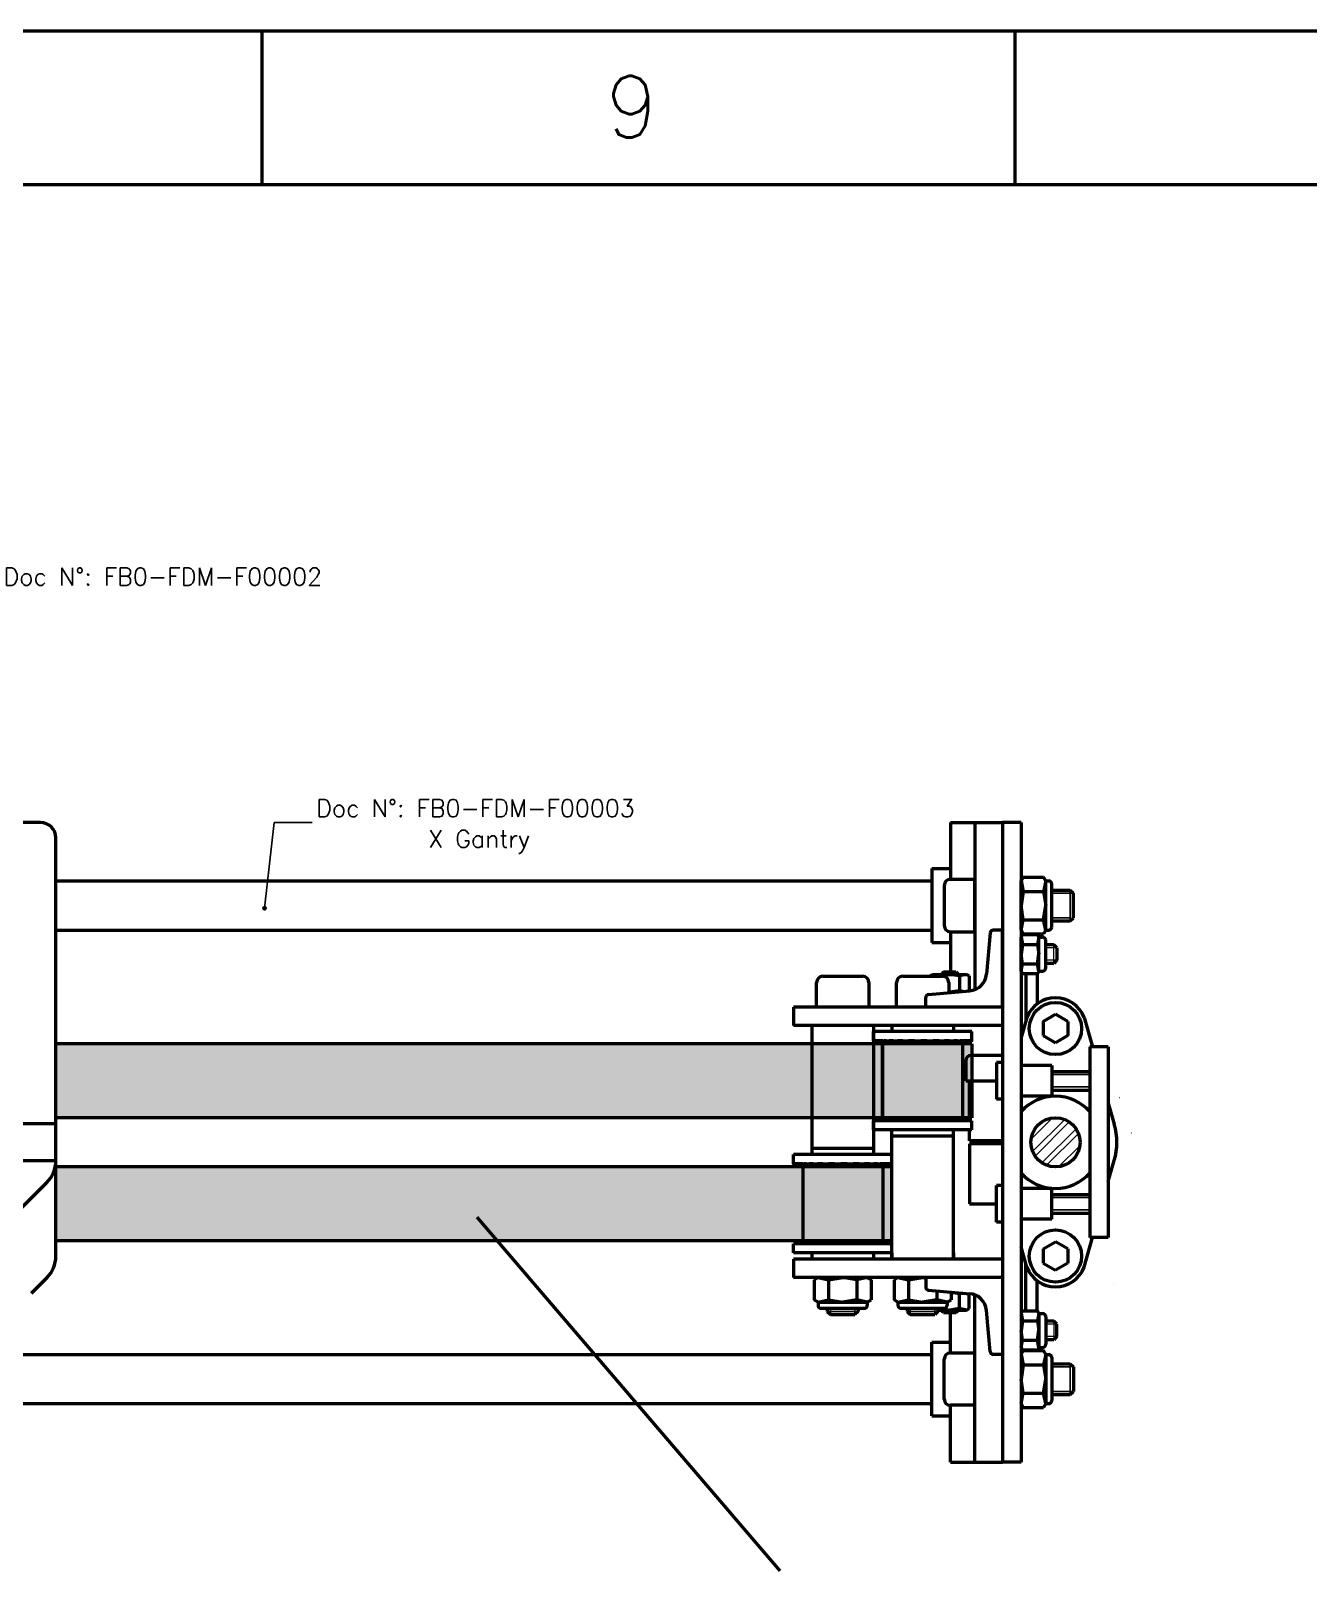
# Model space of a CAD drawing. Extents: x 23762 to 25598, y -7321 to -6014.
# Drawn here: x 24703.8 to 24911.6, y -6266.4 to -6013.9 of the extents above; entities that cross this region are included whole.
import ezdxf

# ---------------------------------------------------------------- set-up
doc = ezdxf.new("R2010")
doc.units = 0
doc.linetypes.add('CENTER', pattern=[50.8, 31.75, -6.35, 6.35, -6.35])
doc.linetypes.add('DASHED', pattern=[19.05, 12.7, -6.35])
for name, color, linetype, lineweight in [('Centro', 1, 'CENTER', 15), ('Fixação e Transmissão', 5, 'Continuous', 50), ('Guias', 30, 'Continuous', 50), ('Linha tracejada', 254, 'DASHED', 15), ('Perfis e Cantoneiras', 2, 'Continuous', 50), ('Peças Usinadas', 120, 'Continuous', 50)]:
    doc.layers.add(name, color=color, linetype=linetype, lineweight=lineweight)
doc.layers.add('Cotas', color=90, linetype='Continuous')
doc.layers.add('Hachura', color=9, linetype='Continuous')
doc.styles.get("Standard").update_dxf_attribs({"font": 'romans.shx'})

msp = doc.modelspace()

# ---------------------------------------------------------------- hatches: boundary and pattern name
at = {"layer": 'Cotas'}
h = msp.add_hatch(color=256, dxfattribs=at)
h.dxf.hatch_style = 1
h.paths.add_polyline_path([(24742.03, -6156.51, 0.241174), (24741.92, -6156.3, 0.611378), (24741.51, -6156.51, 1), (24742.03, -6156.51)])
at = {"layer": 'Hachura'}
h = msp.add_hatch(dxfattribs=at)
h.set_pattern_fill('ANSI32', color=256, scale=0.25)
h.paths.add_polyline_path([(24874.35, -6194.57, 1), (24866.35, -6194.57, 1), (24874.35, -6194.57)])
at = {"layer": 'Peças Usinadas'}
h = msp.add_hatch(color=2, dxfattribs=at)
h.dxf.hatch_style = 1
h.paths.add_polyline_path([(24830.76, -6178.57), (24707.85, -6178.57), (24707.85, -6190.57), (24830.76, -6190.57), (24830.76, -6178.57)])
h = msp.add_hatch(color=2, dxfattribs=at)
h.dxf.hatch_style = 1
h.paths.add_polyline_path([(24840.76, -6178.57), (24830.76, -6178.57), (24830.76, -6190.57), (24840.76, -6190.57), (24840.76, -6178.57)])
h = msp.add_hatch(color=2, dxfattribs=at)
h.dxf.hatch_style = 1
h.paths.add_polyline_path([(24842.25, -6178.57), (24840.76, -6178.57), (24840.76, -6190.57), (24842.25, -6190.57), (24842.25, -6178.57)])
h = msp.add_hatch(color=2, dxfattribs=at)
h.dxf.hatch_style = 1
h.paths.add_polyline_path([(24855.25, -6178.57), (24842.25, -6178.57), (24842.25, -6190.57), (24855.25, -6190.57), (24855.25, -6178.57)])
h = msp.add_hatch(color=2, dxfattribs=at)
h.dxf.hatch_style = 1
h.paths.add_polyline_path([(24856.35, -6184.57), (24855.78, -6184.57), (24855.78, -6181.28, -0.414214), (24856.61, -6180.45), (24856.75, -6180.45), (24856.75, -6178.57), (24855.25, -6178.57), (24855.25, -6190.57), (24856.35, -6190.57), (24856.35, -6184.57)])
h = msp.add_hatch(color=2, dxfattribs=at)
h.dxf.hatch_style = 1
h.paths.add_polyline_path([(24856.75, -6180.45), (24856.61, -6180.45, 0.414214), (24855.78, -6181.28), (24855.78, -6184.57), (24856.35, -6184.57), (24856.75, -6184.57), (24856.75, -6180.45)])
h = msp.add_hatch(color=2, dxfattribs=at)
h.dxf.hatch_style = 1
h.paths.add_polyline_path([(24856.75, -6184.57), (24856.35, -6184.57), (24856.35, -6190.57), (24856.75, -6190.57), (24856.75, -6184.57)])
h = msp.add_hatch(color=256, dxfattribs=at)
h.dxf.hatch_style = 1
h.paths.add_polyline_path([(24829.26, -6198.57), (24707.85, -6198.57), (24707.85, -6210.57), (24779.55, -6210.57), (24829.26, -6210.57), (24829.26, -6198.57)])
h = msp.add_hatch(color=256, dxfattribs=at)
h.dxf.hatch_style = 1
h.paths.add_polyline_path([(24842.26, -6198.57), (24829.26, -6198.57), (24829.26, -6210.57), (24842.26, -6210.57), (24842.26, -6198.57)])
h = msp.add_hatch(color=256, dxfattribs=at)
h.dxf.hatch_style = 1
h.paths.add_polyline_path([(24843.75, -6198.57), (24842.26, -6198.57), (24842.26, -6210.57), (24843.75, -6210.57), (24843.75, -6198.57)])

# ---------------------------------------------------------------- linework, layer by layer
at = {"layer": 'Centro', "ltscale": 0.1}
for p, q in [((24880.75, -6187.32), (24880.73, -6187.32)), ((24882.73, -6193.03), (24882.75, -6193.03))]:
    msp.add_line(p, q, dxfattribs=at)
at = {"layer": 'Cotas'}
for p, q in [((24741.77, -6156.51), (24743.32, -6142.55)), ((24743.32, -6142.55), (24749.5, -6142.55))]:
    msp.add_line(p, q, dxfattribs=at)
msp.add_circle((24741.77, -6156.51), 0.259, dxfattribs=at)
at = {"layer": 'Fixação e Transmissão'}
for p, q in [((24853.26, -6142.57), (24853.26, -6151.82)), ((24853.26, -6142.57), (24861.76, -6142.57)), ((24857.26, -6142.57), (24857.26, -6169.74)), ((24850.26, -6150.07), (24853.26, -6150.07)), ((24850.26, -6150.07), (24850.26, -6162.07)), ((24864.76, -6152.07), (24865.12, -6151.45)), ((24865.12, -6151.45), (24868.4, -6151.45)), ((24868.76, -6152.07), (24868.4, -6151.45)), ((24852.26, -6152.82), (24852.26, -6159.32)), ((24857.26, -6151.82), (24853.26, -6151.82)), ((24857.26, -6160.32), (24857.26, -6151.82)), ((24864.76, -6160.07), (24864.76, -6152.07)), ((24864.76, -6152.07), (24865.12, -6153.76)), ((24865.12, -6153.76), (24864.76, -6156.07)), ((24865.12, -6153.76), (24868.4, -6153.76)), ((24868.76, -6152.07), (24868.4, -6153.76)), ((24868.4, -6153.76), (24868.76, -6156.07)), ((24868.76, -6160.07), (24868.76, -6152.07)), ((24868.76, -6152.07), (24869.26, -6152.07)), ((24869.76, -6159.57), (24869.76, -6152.57)), ((24869.76, -6153.57), (24872.76, -6153.57)), ((24872.76, -6153.57), (24873.26, -6154.07)), ((24865.12, -6158.38), (24864.76, -6156.07)), ((24868.4, -6158.38), (24868.76, -6156.07)), ((24873.26, -6158.07), (24873.26, -6154.07)), ((24864.76, -6160.07), (24865.12, -6158.38)), ((24865.12, -6158.38), (24868.4, -6158.38)), ((24868.76, -6160.07), (24868.4, -6158.38)), ((24869.76, -6158.57), (24872.76, -6158.57)), ((24872.76, -6158.57), (24873.26, -6158.07)), ((24853.26, -6160.32), (24857.26, -6160.32)), ((24853.26, -6160.32), (24853.26, -6166.87)), ((24864.76, -6160.07), (24865.12, -6160.69)), ((24864.76, -6161.22), (24865, -6160.79)), ((24864.76, -6166.72), (24864.76, -6161.22)), ((24864.76, -6161.22), (24865, -6162.38)), ((24865, -6160.79), (24867.41, -6160.79)), ((24865.12, -6160.69), (24868.4, -6160.69)), ((24867.66, -6161.22), (24867.41, -6160.79)), ((24867.66, -6161.22), (24867.41, -6162.38)), ((24867.66, -6166.72), (24867.66, -6161.22)), ((24867.66, -6161.22), (24868.26, -6161.22)), ((24868.76, -6160.07), (24868.4, -6160.69)), ((24868.76, -6160.07), (24869.26, -6160.07)), ((24850.26, -6162.07), (24853.26, -6162.07)), ((24865, -6162.38), (24864.76, -6163.97)), ((24865, -6165.56), (24864.76, -6163.97)), ((24865, -6162.38), (24867.41, -6162.38)), ((24867.41, -6162.38), (24867.66, -6163.97)), ((24867.41, -6165.56), (24867.66, -6163.97)), ((24868.76, -6166.22), (24868.76, -6161.72)), ((24870.06, -6162.47), (24868.76, -6162.47)), ((24870.56, -6162.97), (24870.06, -6162.47)), ((24870.56, -6162.97), (24870.56, -6164.97)), ((24864.76, -6166.72), (24865, -6165.56)), ((24865, -6165.56), (24867.41, -6165.56)), ((24867.66, -6166.72), (24867.41, -6165.56)), ((24870.06, -6165.47), (24868.76, -6165.47)), ((24870.56, -6164.97), (24870.06, -6165.47)), ((24831.51, -6172.57), (24831.51, -6168.57)), ((24832.51, -6167.57), (24839.01, -6167.57)), ((24840.01, -6168.57), (24840.01, -6172.57)), ((24844.51, -6172.57), (24844.51, -6168.57)), ((24845.51, -6167.57), (24852.01, -6167.57)), ((24850.41, -6167.27), (24849.98, -6167.51)), ((24849.98, -6167.51), (24849.98, -6167.57)), ((24850.41, -6167.27), (24855.91, -6167.27)), ((24850.41, -6167.27), (24851.57, -6167.51)), ((24851.57, -6167.51), (24853.16, -6167.27)), ((24851.57, -6167.51), (24851.57, -6167.57)), ((24852.16, -6166.87), (24851.76, -6167.27)), ((24852.16, -6166.87), (24854.16, -6166.87)), ((24853.01, -6168.57), (24853.01, -6170.24)), ((24854.75, -6167.51), (24853.16, -6167.27)), ((24854.16, -6166.87), (24854.56, -6167.27)), ((24855.91, -6167.27), (24854.75, -6167.51)), ((24854.75, -6167.51), (24854.75, -6169.92)), ((24855.91, -6167.27), (24856.33, -6167.51)), ((24856.33, -6167.51), (24856.33, -6169.92)), ((24864.76, -6166.72), (24865, -6167.14)), ((24865, -6167.14), (24867.41, -6167.14)), ((24867.66, -6166.72), (24867.41, -6167.14)), ((24867.66, -6166.72), (24868.26, -6166.72)), ((24853.01, -6170.15), (24853.16, -6170.17)), ((24853.01, -6170.17), (24853.83, -6170.17)), ((24854.75, -6169.92), (24853.16, -6170.17)), ((24855.3, -6170.04), (24854.75, -6169.92)), ((24840.01, -6172.57), (24831.51, -6172.57)), ((24849.26, -6172.57), (24844.51, -6172.57)), ((24868.35, -6174.91), (24870.35, -6173.76)), ((24872.35, -6174.91), (24870.35, -6173.76)), ((24840.75, -6178.07), (24840.75, -6176.57)), ((24856.75, -6178.07), (24856.75, -6176.57)), ((24865.69, -6174.26), (24864.76, -6177.55)), ((24875.01, -6174.26), (24876.37, -6179.07)), ((24842.25, -6178.07), (24842.25, -6191.07)), ((24842.25, -6191.07), (24842.25, -6178.07)), ((24855.25, -6178.07), (24855.25, -6191.07)), ((24868.35, -6177.22), (24870.35, -6178.38)), ((24872.35, -6177.22), (24870.35, -6178.38)), ((24872.35, -6177.22), (24872.35, -6177.22)), ((24855.78, -6181.28), (24855.78, -6184.57)), ((24861.76, -6180.45), (24856.61, -6180.45)), ((24860.76, -6181.57), (24860.76, -6187.57)), ((24861.76, -6181.57), (24860.76, -6181.57)), ((24869.76, -6182.07), (24864.76, -6182.07)), ((24869.76, -6182.07), (24869.76, -6187.07)), ((24869.76, -6183.07), (24875.94, -6183.07)), ((24855.78, -6184.57), (24860.76, -6184.57)), ((24856.35, -6184.57), (24860.76, -6184.57)), ((24856.35, -6191.07), (24856.35, -6184.57)), ((24869.76, -6186.07), (24875.94, -6186.07)), ((24861.76, -6187.57), (24860.76, -6187.57)), ((24869.76, -6187.07), (24864.76, -6187.07)), ((24878.94, -6188.2), (24879.9, -6191.6)), ((24840.75, -6192.57), (24840.75, -6191.07)), ((24856.75, -6192.57), (24856.75, -6191.07)), ((24856.35, -6194.32), (24856.35, -6192.57)), ((24861.76, -6194.32), (24856.35, -6194.32)), ((24827.76, -6198.07), (24827.76, -6196.57)), ((24843.76, -6198.07), (24843.76, -6196.57)), ((24861.76, -6194.82), (24856.35, -6194.82)), ((24856.35, -6194.82), (24856.35, -6204.57)), ((24829.26, -6198.07), (24829.26, -6211.07)), ((24842.26, -6198.07), (24842.26, -6211.07)), ((24878.94, -6200.94), (24879.9, -6197.54)), ((24860.76, -6207.57), (24860.76, -6201.57)), ((24861.76, -6201.57), (24860.76, -6201.57)), ((24869.76, -6202.07), (24864.76, -6202.07)), ((24869.76, -6207.07), (24869.76, -6202.07)), ((24869.76, -6203.07), (24875.94, -6203.07)), ((24856.35, -6204.57), (24860.76, -6204.57)), ((24869.76, -6207.07), (24864.76, -6207.07)), ((24869.76, -6206.07), (24875.94, -6206.07)), ((24861.76, -6207.57), (24860.76, -6207.57)), ((24827.76, -6212.57), (24827.76, -6211.07)), ((24843.76, -6212.57), (24843.76, -6211.07)), ((24865.69, -6214.88), (24864.76, -6211.58)), ((24868.35, -6211.91), (24870.35, -6210.76)), ((24872.35, -6211.91), (24870.35, -6210.76)), ((24875.01, -6214.88), (24876.37, -6210.07)), ((24868.35, -6214.22), (24870.35, -6215.38)), ((24872.35, -6214.22), (24870.35, -6215.38)), ((24872.35, -6214.22), (24872.35, -6214.22)), ((24831.76, -6216.57), (24831.14, -6216.93)), ((24831.14, -6216.93), (24831.14, -6220.21)), ((24831.76, -6216.57), (24839.76, -6216.57)), ((24831.76, -6216.57), (24833.45, -6216.93)), ((24833.45, -6216.93), (24835.76, -6216.57)), ((24833.45, -6216.93), (24833.45, -6220.21)), ((24838.07, -6216.93), (24835.76, -6216.57)), ((24839.76, -6216.57), (24838.07, -6216.93)), ((24838.07, -6216.93), (24838.07, -6220.21)), ((24839.76, -6216.57), (24840.37, -6216.93)), ((24840.37, -6216.93), (24840.37, -6220.21)), ((24844.75, -6216.57), (24844.14, -6216.93)), ((24844.14, -6216.93), (24844.14, -6220.21)), ((24844.75, -6216.57), (24849.26, -6216.57)), ((24844.75, -6216.57), (24846.45, -6216.93)), ((24846.45, -6216.93), (24848.75, -6216.57)), ((24846.45, -6216.93), (24846.45, -6220.21)), ((24849.26, -6216.65), (24848.75, -6216.57)), ((24851.06, -6218.73), (24851.06, -6220.21)), ((24853.37, -6218.93), (24853.37, -6220.21)), ((24854.75, -6219.21), (24853.37, -6219)), ((24855.3, -6219.1), (24854.75, -6219.21)), ((24854.75, -6221.62), (24854.75, -6219.21)), ((24856.33, -6221.62), (24856.33, -6219.21)), ((24857.26, -6246.57), (24857.26, -6219.4)), ((24879.84, -6217.57), (24879.84, -6217.57)), ((24831.76, -6220.57), (24831.14, -6220.21)), ((24831.76, -6220.57), (24833.45, -6220.21)), ((24831.76, -6220.57), (24839.76, -6220.57)), ((24831.76, -6220.57), (24831.76, -6221.07)), ((24832.26, -6221.57), (24839.26, -6221.57)), ((24833.26, -6221.57), (24833.26, -6222.07)), ((24833.26, -6222.07), (24833.76, -6222.57)), ((24833.45, -6220.21), (24835.76, -6220.57)), ((24838.07, -6220.21), (24835.76, -6220.57)), ((24838.26, -6222.07), (24837.76, -6222.57)), ((24839.76, -6220.57), (24838.07, -6220.21)), ((24838.26, -6221.57), (24838.26, -6222.07)), ((24839.76, -6220.57), (24840.37, -6220.21)), ((24839.76, -6220.57), (24839.76, -6221.07)), ((24844.75, -6220.57), (24844.14, -6220.21)), ((24844.75, -6220.57), (24846.45, -6220.21)), ((24844.75, -6220.57), (24852.75, -6220.57)), ((24844.75, -6220.57), (24844.75, -6221.07)), ((24845.25, -6221.57), (24852.25, -6221.57)), ((24846.25, -6221.57), (24846.25, -6222.07)), ((24846.25, -6222.07), (24846.75, -6222.57)), ((24846.45, -6220.21), (24848.75, -6220.57)), ((24851.06, -6220.21), (24848.75, -6220.57)), ((24851.25, -6222.07), (24850.75, -6222.57)), ((24852.75, -6220.57), (24851.06, -6220.21)), ((24851.25, -6221.57), (24851.25, -6222.07)), ((24851.25, -6221.69), (24851.57, -6221.62)), ((24851.25, -6221.87), (24855.91, -6221.87)), ((24851.57, -6221.62), (24851.57, -6221.57)), ((24851.57, -6221.62), (24853.16, -6221.87)), ((24852.16, -6222.27), (24851.76, -6221.87)), ((24852.75, -6220.57), (24853.37, -6220.21)), ((24852.75, -6220.57), (24852.75, -6221.07)), ((24854.75, -6221.62), (24853.16, -6221.87)), ((24854.16, -6222.27), (24854.56, -6221.87)), ((24855.91, -6221.87), (24854.75, -6221.62)), ((24855.91, -6221.87), (24856.33, -6221.62)), ((24864.76, -6222.42), (24865, -6221.99)), ((24865, -6221.99), (24867.41, -6221.99)), ((24867.66, -6222.42), (24867.41, -6221.99)), ((24833.76, -6222.57), (24837.76, -6222.57)), ((24846.75, -6222.57), (24850.75, -6222.57)), ((24852.16, -6222.27), (24854.16, -6222.27)), ((24853.26, -6228.82), (24853.26, -6222.27)), ((24864.76, -6222.42), (24864.76, -6227.92)), ((24864.76, -6222.42), (24865, -6223.58)), ((24865, -6223.58), (24864.76, -6225.17)), ((24865, -6223.58), (24867.41, -6223.58)), ((24867.66, -6222.42), (24867.41, -6223.58)), ((24867.41, -6223.58), (24867.66, -6225.17)), ((24867.66, -6222.42), (24867.66, -6227.92)), ((24867.66, -6222.42), (24868.26, -6222.42)), ((24868.76, -6222.92), (24868.76, -6227.42)), ((24870.06, -6223.67), (24868.76, -6223.67)), ((24870.56, -6224.17), (24870.06, -6223.67)), ((24870.56, -6226.17), (24870.56, -6224.17)), ((24850.26, -6227.07), (24853.26, -6227.07)), ((24850.26, -6239.07), (24850.26, -6227.07)), ((24865, -6226.76), (24864.76, -6225.17)), ((24864.76, -6227.92), (24865, -6226.76)), ((24865, -6226.76), (24867.41, -6226.76)), ((24867.41, -6226.76), (24867.66, -6225.17)), ((24867.66, -6227.92), (24867.41, -6226.76)), ((24870.06, -6226.67), (24868.76, -6226.67)), ((24870.56, -6226.17), (24870.06, -6226.67)), ((24853.26, -6228.82), (24857.26, -6228.82)), ((24864.76, -6227.92), (24865, -6228.34)), ((24864.76, -6229.07), (24865.12, -6228.45)), ((24864.76, -6229.07), (24864.76, -6237.07)), ((24864.76, -6229.07), (24865.12, -6230.76)), ((24865, -6228.34), (24867.41, -6228.34)), ((24865.12, -6228.45), (24868.4, -6228.45)), ((24867.66, -6227.92), (24867.41, -6228.34)), ((24867.66, -6227.92), (24868.26, -6227.92)), ((24868.76, -6229.07), (24868.4, -6228.45)), ((24868.76, -6229.07), (24868.4, -6230.76)), ((24868.76, -6229.07), (24868.76, -6237.07)), ((24868.76, -6229.07), (24869.26, -6229.07)), ((24869.76, -6229.57), (24869.76, -6236.57)), ((24852.26, -6236.32), (24852.26, -6229.82)), ((24865.12, -6230.76), (24864.76, -6233.07)), ((24865.12, -6230.76), (24868.4, -6230.76)), ((24868.4, -6230.76), (24868.76, -6233.07)), ((24869.76, -6230.57), (24872.76, -6230.57)), ((24872.76, -6230.57), (24873.26, -6231.07)), ((24873.26, -6231.07), (24873.26, -6235.07)), ((24865.12, -6235.38), (24864.76, -6233.07)), ((24868.4, -6235.38), (24868.76, -6233.07)), ((24853.26, -6246.57), (24853.26, -6237.32)), ((24857.26, -6237.32), (24853.26, -6237.32)), ((24864.76, -6237.07), (24865.12, -6235.38)), ((24864.76, -6237.07), (24865.12, -6237.69)), ((24865.12, -6235.38), (24868.4, -6235.38)), ((24868.76, -6237.07), (24868.4, -6235.38)), ((24868.76, -6237.07), (24868.4, -6237.69)), ((24868.76, -6237.07), (24869.26, -6237.07)), ((24869.76, -6235.57), (24872.76, -6235.57)), ((24872.76, -6235.57), (24873.26, -6235.07)), ((24850.26, -6239.07), (24853.26, -6239.07)), ((24865.12, -6237.69), (24868.4, -6237.69)), ((24853.26, -6246.57), (24861.76, -6246.57))]:
    msp.add_line(p, q, dxfattribs=at)
at = {"layer": 'Fixação e Transmissão', "color": 7, "ltscale": 0.1}
for p, q in [((24830.76, -6175.57), (24830.76, -6195.57)), ((24840.76, -6175.57), (24840.76, -6195.57)), ((24843.75, -6175.57), (24843.75, -6176.57)), ((24853.75, -6175.57), (24853.75, -6176.57)), ((24843.75, -6193.57), (24843.75, -6192.57)), ((24843.75, -6213.57), (24843.75, -6193.57)), ((24853.75, -6193.57), (24853.75, -6192.57)), ((24853.75, -6213.57), (24853.75, -6193.57)), ((24830.76, -6195.57), (24830.76, -6196.57)), ((24840.76, -6195.57), (24840.76, -6196.57)), ((24830.76, -6212.57), (24830.76, -6213.57)), ((24840.76, -6212.57), (24840.76, -6213.57)), ((24843.75, -6212.57), (24843.75, -6213.57)), ((24853.75, -6212.57), (24853.75, -6213.57))]:
    msp.add_line(p, q, dxfattribs=at)
at = {"layer": 'Fixação e Transmissão', "color": 7}
for p, q in [((24840.76, -6175.57), (24830.76, -6175.57)), ((24853.75, -6175.57), (24843.75, -6175.57)), ((24853.75, -6176.57), (24843.75, -6176.57)), ((24853.75, -6192.57), (24843.75, -6192.57)), ((24853.75, -6193.57), (24843.75, -6193.57)), ((24840.76, -6195.57), (24830.76, -6195.57)), ((24840.76, -6196.57), (24830.76, -6196.57)), ((24840.76, -6212.57), (24830.76, -6212.57)), ((24840.76, -6213.57), (24830.76, -6213.57)), ((24853.75, -6213.57), (24843.75, -6213.57)), ((24853.75, -6213.57), (24843.75, -6213.57))]:
    msp.add_line(p, q, dxfattribs=at)
at = {"layer": 'Fixação e Transmissão', "ltscale": 0.1}
for p, q in [((24868.35, -6174.91), (24868.35, -6177.22)), ((24872.35, -6174.91), (24872.35, -6177.22)), ((24868.35, -6211.91), (24868.35, -6214.22)), ((24872.35, -6211.91), (24872.35, -6214.22))]:
    msp.add_line(p, q, dxfattribs=at)
at = {"layer": 'Fixação e Transmissão', "flags": 128}
for points in [[(24856.75, -6176.57), (24840.75, -6176.57)], [(24856.75, -6191.07), (24840.75, -6191.07)], [(24856.75, -6192.57), (24840.75, -6192.57)], [(24843.76, -6196.57), (24827.76, -6196.57)], [(24843.76, -6211.07), (24827.76, -6211.07)], [(24843.76, -6212.57), (24827.76, -6212.57)]]:
    msp.add_lwpolyline(points, dxfattribs=at)
at = {"layer": 'Fixação e Transmissão'}
for centre in [(24870.35, -6176.07), (24870.35, -6213.07)]:
    msp.add_circle(centre, 4.25, dxfattribs=at)
for centre, radius, start, end in [((24853.26, -6152.82), 1, 90, 180), ((24869.26, -6152.57), 0.5, 0, 90), ((24853.26, -6159.32), 1, 180, 270), ((24868.26, -6161.72), 0.5, 0, 90), ((24869.26, -6159.57), 0.5, 270, 360), ((24868.26, -6166.22), 0.5, 270, 360), ((24832.51, -6168.57), 1, 90, 180), ((24839.01, -6168.57), 1, 0, 90), ((24845.51, -6168.57), 1, 90, 180), ((24852.01, -6168.57), 1, 0, 90), ((24870.35, -6176.07), 5, 21.1769, 158.8231), ((24856.61, -6181.28), 0.824, 90, 180), ((24870.35, -6194.57), 10, 342.7436, 17.2564), ((24870.35, -6213.07), 5, 201.1769, 338.8231), ((24832.26, -6221.07), 0.5, 180, 270), ((24839.26, -6221.07), 0.5, 270, 360), ((24845.25, -6221.07), 0.5, 180, 270), ((24852.25, -6221.07), 0.5, 270, 360), ((24868.26, -6222.92), 0.5, 0, 90), ((24853.26, -6229.82), 1, 90, 180), ((24868.26, -6227.42), 0.5, 270, 360), ((24869.26, -6229.57), 0.5, 0, 90), ((24853.26, -6236.32), 1, 180, 270), ((24869.26, -6236.57), 0.5, 270, 360)]:
    msp.add_arc(centre, radius, start, end, dxfattribs=at)
for points, degree in [([(24842.29, -6178.07), (24840.75, -6178.07), (24840.75, -6178.07)], 2), ([(24842.29, -6178.07), (24842.35, -6178.07), (24842.49, -6178.07)], 2), ([(24842.83, -6178.07), (24842.62, -6178.07), (24842.49, -6178.07)], 2), ([(24842.83, -6178.07), (24843.04, -6178.07), (24843.33, -6178.07)], 2), ([(24843.94, -6178.07), (24843.6, -6178.07), (24843.33, -6178.07)], 2), ([(24843.94, -6178.07), (24844.29, -6178.07), (24844.7, -6178.07)], 2), ([(24845.53, -6178.07), (24845.09, -6178.07), (24844.7, -6178.07)], 2), ([(24845.53, -6178.07), (24845.98, -6178.07), (24846.47, -6178.07)], 2), ([(24847.43, -6178.07), (24846.94, -6178.07), (24846.47, -6178.07)], 2), ([(24847.43, -6178.07), (24847.94, -6178.07), (24848.46, -6178.07)], 2), ([(24849.46, -6178.07), (24848.46, -6178.07)], 1), ([(24849.46, -6178.07), (24849.98, -6178.07), (24850.48, -6178.07)], 2), ([(24851.42, -6178.07), (24850.96, -6178.07), (24850.48, -6178.07)], 2), ([(24851.42, -6178.07), (24851.9, -6178.07), (24852.33, -6178.07)], 2), ([(24853.12, -6178.07), (24852.75, -6178.07), (24852.33, -6178.07)], 2), ([(24853.12, -6178.07), (24853.51, -6178.07), (24853.83, -6178.07)], 2), ([(24854.4, -6178.07), (24854.15, -6178.07), (24853.83, -6178.07)], 2), ([(24854.4, -6178.07), (24854.65, -6178.07), (24854.84, -6178.07)], 2), ([(24855.12, -6178.07), (24855.01, -6178.07), (24854.84, -6178.07)], 2), ([(24855.12, -6178.07), (24855.22, -6178.07), (24855.25, -6178.07)], 2), ([(24856.75, -6178.07), (24856.75, -6178.07), (24855.25, -6178.07)], 2), ([(24829.29, -6198.07), (24827.76, -6198.07), (24827.76, -6198.07)], 2), ([(24829.29, -6198.07), (24829.35, -6198.07), (24829.49, -6198.07)], 2), ([(24829.83, -6198.07), (24829.62, -6198.07), (24829.49, -6198.07)], 2), ([(24829.83, -6198.07), (24830.04, -6198.07), (24830.33, -6198.07)], 2), ([(24830.94, -6198.07), (24830.6, -6198.07), (24830.33, -6198.07)], 2), ([(24830.94, -6198.07), (24831.29, -6198.07), (24831.7, -6198.07)], 2), ([(24832.53, -6198.07), (24832.09, -6198.07), (24831.7, -6198.07)], 2), ([(24832.53, -6198.07), (24832.98, -6198.07), (24833.47, -6198.07)], 2), ([(24834.43, -6198.07), (24833.94, -6198.07), (24833.47, -6198.07)], 2), ([(24834.43, -6198.07), (24834.94, -6198.07), (24835.46, -6198.07)], 2), ([(24836.46, -6198.07), (24835.46, -6198.07)], 1), ([(24836.46, -6198.07), (24836.98, -6198.07), (24837.48, -6198.07)], 2), ([(24838.42, -6198.07), (24837.96, -6198.07), (24837.48, -6198.07)], 2), ([(24838.42, -6198.07), (24838.9, -6198.07), (24839.33, -6198.07)], 2), ([(24840.12, -6198.07), (24839.75, -6198.07), (24839.33, -6198.07)], 2), ([(24840.12, -6198.07), (24840.51, -6198.07), (24840.83, -6198.07)], 2), ([(24841.4, -6198.07), (24841.15, -6198.07), (24840.83, -6198.07)], 2), ([(24841.4, -6198.07), (24841.66, -6198.07), (24841.84, -6198.07)], 2), ([(24842.12, -6198.07), (24842.02, -6198.07), (24841.84, -6198.07)], 2), ([(24842.12, -6198.07), (24842.22, -6198.07), (24842.25, -6198.07)], 2), ([(24843.76, -6198.07), (24843.76, -6198.07), (24842.25, -6198.07)], 2)]:
    msp.add_open_spline(points, degree=degree, dxfattribs=at)
at = {"layer": 'Guias'}
msp.add_circle((24870.35, -6194.57), 4, dxfattribs=at)
for start, end in [(41.8123, 138.1897), (221.8103, 318.1877)]:
    msp.add_arc((24870.35, -6194.57), 7.5, start, end, dxfattribs=at)
at = {"layer": 'Hachura'}
for p, q in [((24872.76, -6158.57), (24872.76, -6153.57)), ((24869.76, -6154.07), (24873.26, -6154.07)), ((24869.76, -6158.07), (24872.76, -6158.07)), ((24869.76, -6183.57), (24875.94, -6183.57)), ((24869.76, -6185.57), (24875.94, -6185.57)), ((24869.76, -6203.57), (24875.94, -6203.57)), ((24869.76, -6205.57), (24875.94, -6205.57)), ((24833.26, -6222.07), (24838.26, -6222.07)), ((24833.76, -6221.57), (24833.76, -6222.57)), ((24837.76, -6221.57), (24837.76, -6222.57)), ((24846.25, -6222.07), (24851.25, -6222.07)), ((24846.75, -6221.57), (24846.75, -6222.57)), ((24850.75, -6221.57), (24850.75, -6222.57)), ((24869.76, -6231.07), (24872.76, -6231.07)), ((24872.76, -6230.57), (24872.76, -6235.57)), ((24869.76, -6235.07), (24873.26, -6235.07))]:
    msp.add_line(p, q, dxfattribs=at)
at = {"layer": 'Linha tracejada'}
for p, q in [((24870.56, -6162.97), (24868.76, -6162.97)), ((24870.06, -6165.47), (24870.06, -6162.47)), ((24870.56, -6164.97), (24868.76, -6164.97)), ((24852.16, -6166.87), (24852.16, -6167.27)), ((24854.16, -6166.87), (24854.16, -6167.27)), ((24852.16, -6222.27), (24852.16, -6221.87)), ((24854.16, -6222.27), (24854.16, -6221.87)), ((24870.56, -6224.17), (24868.76, -6224.17)), ((24870.06, -6223.67), (24870.06, -6226.67)), ((24870.56, -6226.17), (24868.76, -6226.17))]:
    msp.add_line(p, q, dxfattribs=at)
at = {"layer": 'Perfis e Cantoneiras'}
for p, q in [((24859.72, -6160.53), (24859.13, -6167.22)), ((24861.76, -6160.07), (24860.22, -6160.07)), ((24861.76, -6172.57), (24861.76, -6160.07)), ((24865.55, -6160.69), (24865.55, -6160.79)), ((24867.35, -6160.69), (24867.35, -6160.79)), ((24865.55, -6167.14), (24865.55, -6174.75)), ((24867.35, -6167.14), (24867.35, -6172.07)), ((24849.26, -6172.57), (24849.26, -6171.03)), ((24849.72, -6170.53), (24856.41, -6169.94)), ((24861.76, -6172.57), (24849.26, -6172.57)), ((24865.55, -6221.99), (24865.55, -6214.39)), ((24861.76, -6216.57), (24849.26, -6216.57)), ((24849.26, -6216.57), (24849.26, -6218.11)), ((24861.76, -6216.57), (24861.76, -6229.07)), ((24867.35, -6221.99), (24867.35, -6217.07)), ((24849.72, -6218.61), (24856.41, -6219.19)), ((24859.72, -6228.61), (24859.13, -6221.92)), ((24861.76, -6229.07), (24860.22, -6229.07)), ((24865.55, -6228.45), (24865.55, -6228.34)), ((24867.35, -6228.45), (24867.35, -6228.34))]:
    msp.add_line(p, q, dxfattribs=at)
for centre, radius, start, end in [((24860.22, -6160.57), 0.5, 90, 175), ((24856.14, -6166.96), 3, 275, 355), ((24849.76, -6171.03), 0.5, 95, 180), ((24849.76, -6218.11), 0.5, 180, 265), ((24856.14, -6222.18), 3, 5, 85), ((24860.22, -6228.57), 0.5, 185, 270)]:
    msp.add_arc(centre, radius, start, end, dxfattribs=at)
at = {"layer": 'Peças Usinadas'}
for p, q in [((24741.33, -6013.86), (24741.33, -6038.86)), ((24863.72, -6013.86), (24863.72, -6038.86)), ((24705.35, -6142.57), (24655.35, -6142.57)), ((24861.76, -6142.57), (24861.76, -6246.57)), ((24864.76, -6142.57), (24861.76, -6142.57)), ((24864.76, -6142.57), (24864.76, -6187.07)), ((24707.85, -6213.07), (24707.85, -6145.07)), ((24861.76, -6172.57), (24827.76, -6172.57)), ((24827.76, -6172.57), (24827.76, -6175.57)), ((24861.76, -6175.57), (24827.76, -6175.57)), ((24856.75, -6178.57), (24707.85, -6178.57)), ((24856.75, -6178.57), (24856.75, -6190.57)), ((24864.76, -6178.07), (24864.76, -6189.57)), ((24875.94, -6179.07), (24875.94, -6210.07)), ((24878.94, -6179.07), (24875.94, -6179.07)), ((24878.94, -6179.07), (24878.94, -6210.07)), ((24707.85, -6191.57), (24652.85, -6191.57)), ((24856.75, -6190.57), (24707.85, -6190.57)), ((24707.85, -6194.57), (24707.85, -6191.57)), ((24864.76, -6189.57), (24864.76, -6246.57)), ((24707.85, -6197.57), (24707.85, -6194.57)), ((24707.85, -6197.57), (24652.85, -6197.57)), ((24843.75, -6198.57), (24707.85, -6198.57)), ((24706.38, -6201.1), (24698.81, -6208.68)), ((24843.75, -6210.57), (24707.85, -6210.57)), ((24878.94, -6210.07), (24875.94, -6210.07)), ((24861.76, -6213.57), (24827.76, -6213.57)), ((24827.76, -6213.57), (24827.76, -6216.57)), ((24706.38, -6216.6), (24703.81, -6219.18)), ((24861.76, -6216.57), (24827.76, -6216.57)), ((24864.76, -6246.57), (24861.76, -6246.57))]:
    msp.add_line(p, q, dxfattribs=at)
at = {"layer": 'Peças Usinadas', "color": 7, "ltscale": 0.25}
for p, q in [((24707.85, -6152.07), (24850.26, -6152.07)), ((24707.85, -6160.07), (24850.26, -6160.07)), ((24697.35, -6229.07), (24850.26, -6229.07)), ((24697.35, -6237.07), (24850.26, -6237.07))]:
    msp.add_line(p, q, dxfattribs=at)
at = {"layer": 'Peças Usinadas', "color": 4}
msp.add_line((24776.27, -6206.74), (24825.53, -6264.27), dxfattribs=at)
at = {"layer": 'Peças Usinadas', "flags": 128}
for points in [[(23762.28, -7321.01), (25598.01, -7321.01), (25598.01, -6013.86), (23762.28, -6013.86)], [(23787.28, -7296.01), (25573.01, -7296.01), (25573.01, -6038.86), (23787.28, -6038.86)]]:
    msp.add_lwpolyline(points, close=True, dxfattribs=at)
at = {"layer": 'Peças Usinadas'}
for centre, radius, start, end in [((24705.35, -6145.07), 2.5, 0, 90), ((24702.85, -6197.57), 5, 315, 360), ((24702.85, -6213.07), 5, 315, 360)]:
    msp.add_arc(centre, radius, start, end, dxfattribs=at)

# ---------------------------------------------------------------- texts
at = {"layer": 'Cotas'}
for s, height, p in [('9', 10, (24797.2, -6031.17)), ('Doc N°: FB0-FDM-F00002', 2.835, (24699.35, -6104.01)), ('Doc N°: FB0-FDM-F00003', 2.835, (24750.18, -6141.65)), ('X Gantry', 2.835, (24768.4, -6146.65))]:
    msp.add_text(s, height=height, dxfattribs=at).set_placement(p)

doc.saveas('drawing.dxf')
